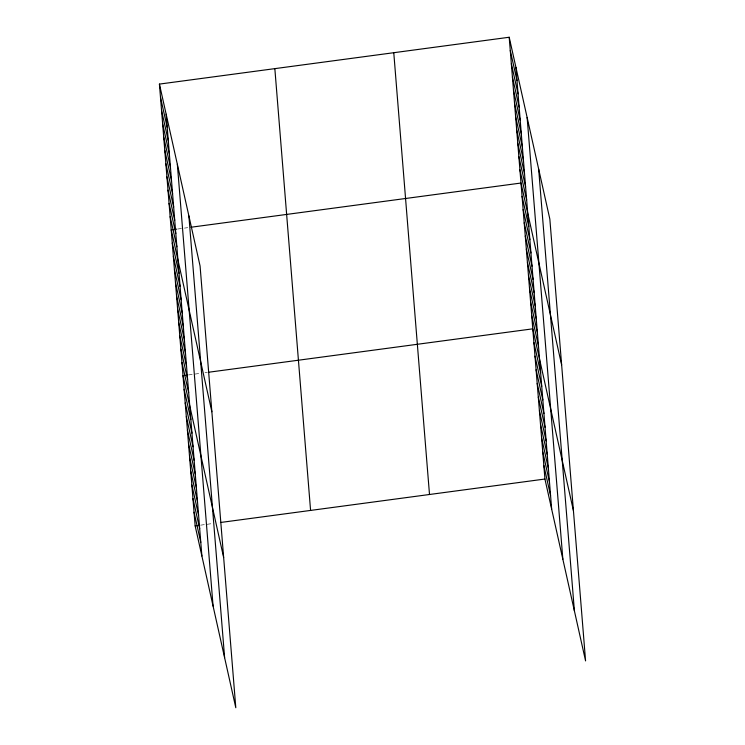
<?xml version="1.0" encoding="UTF-8"?>
<svg xmlns="http://www.w3.org/2000/svg" width="745" height="745" viewBox="0 0 745 745"><rect width="100%" height="100%" fill="white"/><g stroke="black" fill="none" stroke-linecap="round" stroke-linejoin="round"><path stroke-width="0.56" stroke-dasharray="3.73 2.79" d="M177.804 229.004L183.298 228.268M184.406 228.119L187.703 227.672M188.504 374.94L199.492 373.469M204.987 372.733L207.184 372.435M200.647 525.15L211.645 523.67"/><path stroke-width="1.12" d="M159.421 84.092L200.07 265.965L235.802 707.75L195.153 525.886L159.421 84.092L509.198 37.25L549.847 219.114L585.579 660.908L544.93 479.035L509.198 37.25M176.705 229.143L171.21 229.888L211.859 411.752M190.999 227.234L520.988 183.037L561.637 364.91M187.405 375.089L183 375.676L223.658 557.539M208.283 372.286L532.777 328.834L573.436 510.697M195.153 525.886L199.548 525.29M220.436 522.496L544.93 479.035M510.269 50.502L517.002 80.646M511.34 63.753L518.073 93.898M512.411 77.014L519.144 107.15M513.482 90.266L520.215 120.411M514.553 103.518L521.295 133.662M515.624 116.769L522.366 146.914M516.695 130.021L523.437 160.166M517.775 143.282L524.508 173.417M518.846 156.534L525.579 186.678M519.917 169.785L526.65 199.93M522.059 196.298L528.801 226.433M523.13 209.55L529.872 239.685M524.201 222.802L530.943 252.946M525.272 236.053L532.014 266.198M526.352 249.305L533.085 279.45M527.423 262.566L534.156 292.701M528.494 275.818L535.227 305.953M529.565 289.069L536.298 319.214M530.636 302.321L537.378 332.466M531.707 315.573L538.449 345.717M533.886 342.486L540.619 372.63M534.994 356.138L541.727 386.283M536.093 369.799L542.835 399.935M537.201 383.452L543.934 413.596M538.3 397.104L545.042 427.248M539.408 410.765L546.141 440.9M540.516 424.417L547.249 454.562M541.615 438.069L548.357 468.214M542.723 451.731L549.456 481.866M543.822 465.383L550.564 495.527M160.492 97.344L167.225 127.488M161.563 110.605L168.296 140.74M162.633 123.856L169.366 154.001M163.704 137.108L170.447 167.252M164.775 150.36L171.518 180.504M165.846 163.611L172.589 193.756M166.917 176.872L173.66 207.008M167.998 190.124L174.73 220.269M169.068 203.376L175.801 233.52M170.139 216.627L176.872 246.772M172.281 243.14L179.024 273.275M173.352 256.392L180.094 286.536M174.423 269.643L181.165 299.788M175.494 282.895L182.236 313.04M176.574 296.156L183.307 326.291M177.645 309.408L184.378 339.543M178.716 322.66L185.449 352.804M179.787 335.911L186.52 366.056M180.858 349.163L187.6 379.307M181.929 362.424L188.671 392.559M184.108 389.328L190.841 419.472M185.216 402.989L191.949 433.124M186.315 416.641L193.057 446.786M187.423 430.293L194.156 460.438M188.522 443.955L195.264 474.09M189.63 457.607L196.373 487.752M190.739 471.259L197.472 501.404M191.838 484.921L198.58 515.056M192.946 498.573L199.679 528.717M194.054 512.225L200.787 542.369M538.654 169.05L574.395 610.835M527.125 117.459L562.857 559.253M515.931 67.395L551.673 509.18M393.77 52.709L429.502 494.494M274.84 68.633L310.581 510.427M188.876 215.892L224.618 657.677M177.347 164.3L213.079 606.095M166.154 114.236L201.895 556.021"/></g></svg>
